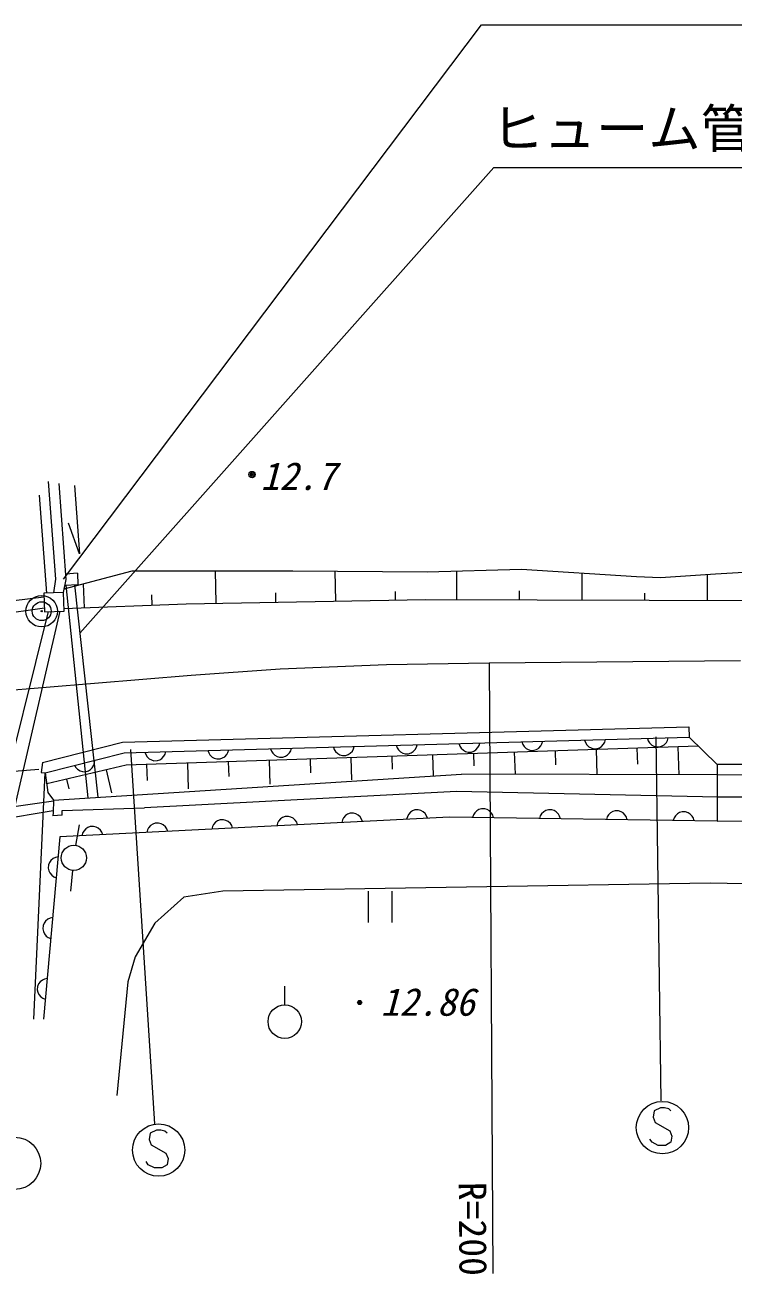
# Model space of a CAD drawing. Units: millimetres, scale not verified. Extents: x 40000 to 680000, y 20000 to 380000.
# Drawn here: x 367162 to 400991, y 272926 to 332562 of the extents above; entities that cross this region are included whole.
import ezdxf
from ezdxf.enums import TextEntityAlignment as Align

# ---------------------------------------------------------------- set-up
doc = ezdxf.new("R2010")
doc.units = ezdxf.units.MM
doc.header["$LTSCALE"] = 1000
doc.linetypes.add('CHAIN', pattern=[18.5, 12, -1.5, 3.5, -1.5])
for name, color, linetype, lineweight in [('M-BGD', 7, 'Continuous', 13), ('M-BGD-EXST', 7, 'Continuous', 13), ('M-BMK', 2, 'CHAIN', 13), ('M-BMK-SRVR', 3, 'Continuous', 13), ('M-STR-HTXT', 7, 'Continuous', 13)]:
    doc.layers.add(name, color=color, linetype=linetype, lineweight=lineweight)
doc.styles.add('ＭＳ ゴシック', font='')
doc.styles.get('ＭＳ ゴシック').set_extended_font_data('MS Gothic')

msp = doc.modelspace()

# ---------------------------------------------------------------- linework, layer by layer
at = {"layer": 'M-BGD'}
for p, q in [((368630, 306106), (368281, 310772)), ((369132, 306090), (368790, 310676)), ((369534, 310577), (369772, 307314)), ((368206, 305441), (367858, 310107)), ((369772, 307314), (369244, 308780)), ((386372, 306460), (390884, 306587)), ((390884, 306587), (396383, 306224)), ((400154, 306360), (405887, 306695)), ((368539, 305454), (368630, 306106)), ((368995, 305471), (369132, 306090)), ((369032, 305639), (372286, 306506)), ((369673, 306394), (369114, 306341)), ((369673, 306394), (369685, 305836)), ((372286, 306506), (379965, 306506)), ((376296, 304950), (376269, 306506)), ((379965, 306506), (386372, 306460)), ((382013, 305050), (381988, 306491)), ((387799, 305120), (387803, 306500)), ((393787, 305102), (393791, 306395)), ((396383, 306224), (397519, 306178)), ((397519, 306178), (400154, 306360)), ((399775, 305083), (399779, 306334)), ((368995, 305472), (368062, 305435)), ((368062, 305435), (368096, 304546)), ((369030, 304582), (368995, 305472)), ((369685, 305836), (369069, 305805)), ((370184, 295658), (369135, 305809)), ((370657, 295688), (369547, 305829)), ((370003, 304740), (369959, 305886)), ((373245, 304863), (373227, 305356)), ((379155, 305000), (379147, 305452)), ((384872, 305100), (384865, 305511)), ((390793, 305111), (390794, 305553)), ((396781, 305092), (396782, 305427)), ((368069, 305248), (354613, 303587)), ((369025, 304703), (374867, 304925)), ((374867, 304925), (386301, 305125)), ((386301, 305125), (413250, 305042)), ((362202, 303906), (368089, 304737)), ((368266, 304553), (365851, 294884)), ((368826, 304574), (366629, 295069)), ((368096, 304546), (369030, 304582)), ((371825, 298314), (398887, 299052)), ((398887, 299052), (398901, 298552)), ((368005, 297344), (371825, 298314)), ((371894, 297815), (398901, 298552)), ((385861, 298076), (385897, 298197)), ((387898, 298252), (387942, 298133)), ((388861, 298158), (388898, 298279)), ((390899, 298334), (390942, 298215)), ((390942, 298215), (391005, 298117)), ((391805, 298139), (391862, 298240)), ((391862, 298240), (391899, 298361)), ((393900, 298416), (393943, 298297)), ((393943, 298297), (394006, 298199)), ((394006, 298199), (394109, 298101)), ((394708, 298118), (394806, 298220)), ((394806, 298220), (394863, 298322)), ((394863, 298322), (394900, 298443)), ((396901, 298498), (396944, 298379)), ((396944, 298379), (397007, 298280)), ((397007, 298280), (397109, 298183)), ((397109, 298183), (397211, 298126)), ((397611, 298137), (397709, 298200)), ((397709, 298200), (397806, 298302)), ((397806, 298302), (397864, 298404)), ((397864, 298404), (397900, 298525)), ((398901, 298552), (400236, 297248)), ((368128, 296859), (371894, 297815)), ((399328, 298135), (371994, 297216)), ((372895, 297843), (372938, 297724)), ((372938, 297724), (373001, 297625)), ((373001, 297625), (373103, 297528)), ((373703, 297545), (373800, 297647)), ((373800, 297647), (373858, 297749)), ((373858, 297749), (373894, 297870)), ((375895, 297925), (375939, 297806)), ((375939, 297806), (376001, 297707)), ((376001, 297707), (376104, 297610)), ((376104, 297610), (376206, 297553)), ((376606, 297564), (376704, 297626)), ((376704, 297626), (376801, 297729)), ((376801, 297729), (376858, 297831)), ((376858, 297831), (376895, 297952)), ((378896, 298006), (378939, 297888)), ((378939, 297888), (379002, 297789)), ((379002, 297789), (379105, 297692)), ((379105, 297692), (379206, 297635)), ((379206, 297635), (379327, 297598)), ((379327, 297598), (379487, 297602)), ((379487, 297602), (379606, 297646)), ((379606, 297646), (379705, 297708)), ((379705, 297708), (379802, 297811)), ((379802, 297811), (379859, 297913)), ((379859, 297913), (379896, 298034)), ((381897, 298088), (381940, 297969)), ((381940, 297969), (382003, 297871)), ((382003, 297871), (382106, 297774)), ((382106, 297774), (382207, 297717)), ((382207, 297717), (382328, 297680)), ((382328, 297680), (382488, 297684)), ((382488, 297684), (382607, 297728)), ((382607, 297728), (382705, 297790)), ((382705, 297790), (382803, 297893)), ((382803, 297893), (382860, 297995)), ((382860, 297995), (382897, 298116)), ((384684, 297643), (384705, 297030)), ((384898, 298170), (384941, 298051)), ((384941, 298051), (385004, 297953)), ((385004, 297953), (385106, 297856)), ((385106, 297856), (385208, 297798)), ((385208, 297798), (385329, 297762)), ((385329, 297762), (385489, 297766)), ((385489, 297766), (385608, 297809)), ((385608, 297809), (385706, 297872)), ((385706, 297872), (385803, 297975)), ((385803, 297975), (385861, 298076)), ((386637, 297708), (386670, 296727)), ((387942, 298133), (388004, 298035)), ((388004, 298035), (388107, 297938)), ((388107, 297938), (388209, 297880)), ((388209, 297880), (388330, 297844)), ((388330, 297844), (388490, 297848)), ((388490, 297848), (388609, 297891)), ((388589, 297774), (388609, 297188)), ((388609, 297891), (388707, 297954)), ((388707, 297954), (388804, 298057)), ((388804, 298057), (388861, 298158)), ((390542, 297840), (390577, 296790)), ((391005, 298117), (391108, 298019)), ((391108, 298019), (391209, 297962)), ((391209, 297962), (391330, 297926)), ((391330, 297926), (391490, 297930)), ((391490, 297930), (391609, 297973)), ((391609, 297973), (391708, 298036)), ((391708, 298036), (391805, 298139)), ((392494, 297905), (392517, 297231)), ((394109, 298101), (394210, 298044)), ((394210, 298044), (394331, 298007)), ((394331, 298007), (394491, 298012)), ((394447, 297971), (394487, 296774)), ((394491, 298012), (394610, 298055)), ((394610, 298055), (394708, 298118)), ((396399, 298037), (396425, 297275)), ((397211, 298126), (397332, 298089)), ((397332, 298089), (397492, 298094)), ((397492, 298094), (397611, 298137)), ((398352, 298102), (398397, 296759)), ((367828, 297022), (365601, 296837)), ((368005, 297344), (367928, 296869)), ((371994, 297216), (368202, 296333)), ((369526, 297214), (369595, 297108)), ((369595, 297108), (369677, 297026)), ((369677, 297026), (369799, 296953)), ((370192, 296950), (370298, 297018)), ((370298, 297018), (370380, 297101)), ((370380, 297101), (370453, 297223)), ((370453, 297223), (370486, 297334)), ((370486, 297334), (370495, 297460)), ((371046, 296995), (371300, 295901)), ((372970, 297249), (372995, 296495)), ((373103, 297528), (373205, 297471)), ((373205, 297471), (373326, 297434)), ((373326, 297434), (373486, 297439)), ((373486, 297439), (373605, 297482)), ((373605, 297482), (373703, 297545)), ((374922, 297314), (374963, 296098)), ((376206, 297553), (376327, 297516)), ((376327, 297516), (376487, 297521)), ((376487, 297521), (376606, 297564)), ((376875, 297380), (376898, 296673)), ((378827, 297446), (378865, 296307)), ((380780, 297511), (380802, 296852)), ((382732, 297577), (382768, 296517)), ((400236, 297248), (400233, 294549)), ((405551, 297242), (400236, 297248)), ((367581, 285087), (368128, 296859)), ((367928, 296869), (368128, 296859)), ((368128, 296859), (368261, 295914)), ((368519, 295551), (388026, 296799)), ((369150, 296554), (369256, 296098)), ((369799, 296953), (369910, 296920)), ((369910, 296920), (370037, 296911)), ((370037, 296911), (370192, 296950)), ((400236, 296752), (388026, 296799)), ((400236, 296752), (405551, 296816)), ((368261, 295914), (368519, 295551)), ((387784, 295962), (372873, 295183)), ((400260, 295698), (387784, 295962)), ((365356, 295064), (368519, 295519)), ((368519, 295551), (368506, 294951)), ((405549, 295677), (400260, 295698)), ((365340, 294538), (368508, 295051)), ((368506, 294951), (368492, 294799)), ((368943, 294838), (368492, 294799)), ((387448, 294745), (368827, 293794)), ((368934, 295060), (372873, 295183)), ((368943, 294838), (368934, 295060)), ((376484, 294606), (376366, 294560)), ((376644, 294614), (376484, 294606)), ((376766, 294580), (376644, 294614)), ((379373, 294653), (379279, 294548)), ((379470, 294718), (379373, 294653)), ((379588, 294764), (379470, 294718)), ((379748, 294772), (379588, 294764)), ((379870, 294739), (379748, 294772)), ((379973, 294684), (379870, 294739)), ((380078, 294589), (379973, 294684)), ((382327, 294604), (382294, 294482)), ((382382, 294707), (382327, 294604)), ((382477, 294812), (382382, 294707)), ((382574, 294877), (382477, 294812)), ((382692, 294923), (382574, 294877)), ((382851, 294931), (382692, 294923)), ((382973, 294897), (382851, 294931)), ((383076, 294842), (382973, 294897)), ((383181, 294747), (383076, 294842)), ((383246, 294651), (383181, 294747)), ((383292, 294533), (383246, 294651)), ((385431, 294762), (385397, 294640)), ((385486, 294865), (385431, 294762)), ((385581, 294970), (385486, 294865)), ((385677, 295035), (385581, 294970)), ((385795, 295081), (385677, 295035)), ((385955, 295089), (385795, 295081)), ((386077, 295056), (385955, 295089)), ((386180, 295001), (386077, 295056)), ((386285, 294906), (386180, 295001)), ((386350, 294809), (386285, 294906)), ((386396, 294691), (386350, 294809)), ((400233, 294549), (387448, 294745)), ((388588, 294848), (388547, 294728)), ((388650, 294947), (388588, 294848)), ((388751, 295045), (388650, 294947)), ((388852, 295104), (388751, 295045)), ((388973, 295142), (388852, 295104)), ((389133, 295139), (388973, 295142)), ((389252, 295098), (389133, 295139)), ((389351, 295036), (389252, 295098)), ((389450, 294935), (389351, 295036)), ((389508, 294834), (389450, 294935)), ((389546, 294713), (389508, 294834)), ((391784, 294799), (391743, 294679)), ((391846, 294898), (391784, 294799)), ((391948, 294996), (391846, 294898)), ((392048, 295055), (391948, 294996)), ((392169, 295093), (392048, 295055)), ((392329, 295091), (392169, 295093)), ((392448, 295049), (392329, 295091)), ((392547, 294987), (392448, 295049)), ((392646, 294886), (392547, 294987)), ((392704, 294785), (392646, 294886)), ((392743, 294664), (392704, 294785)), ((394981, 294750), (394939, 294631)), ((395042, 294849), (394981, 294750)), ((395144, 294947), (395042, 294849)), ((395245, 295006), (395144, 294947)), ((395365, 295044), (395245, 295006)), ((395525, 295042), (395365, 295044)), ((395645, 295000), (395525, 295042)), ((395744, 294938), (395645, 295000)), ((395842, 294837), (395744, 294938)), ((395901, 294736), (395842, 294837)), ((395939, 294615), (395901, 294736)), ((398177, 294701), (398135, 294582)), ((398238, 294800), (398177, 294701)), ((398340, 294898), (398238, 294800)), ((398441, 294957), (398340, 294898)), ((398561, 294995), (398441, 294957)), ((398721, 294993), (398561, 294995)), ((398841, 294951), (398721, 294993)), ((398940, 294889), (398841, 294951)), ((399038, 294788), (398940, 294889)), ((399097, 294687), (399038, 294788)), ((399135, 294566), (399097, 294687)), ((400233, 294549), (405548, 294603)), ((369596, 293387), (369760, 294373)), ((369968, 294072), (369913, 293969)), ((370062, 294177), (369968, 294072)), ((370159, 294242), (370062, 294177)), ((370277, 294288), (370159, 294242)), ((370437, 294297), (370277, 294288)), ((370559, 294263), (370437, 294297)), ((370662, 294208), (370559, 294263)), ((370767, 294113), (370662, 294208)), ((370832, 294016), (370767, 294113)), ((370878, 293899), (370832, 294016)), ((373016, 294128), (372983, 294006)), ((373071, 294231), (373016, 294128)), ((373166, 294336), (373071, 294231)), ((373263, 294401), (373166, 294336)), ((373381, 294447), (373263, 294401)), ((373540, 294455), (373381, 294447)), ((373662, 294421), (373540, 294455)), ((373765, 294367), (373662, 294421)), ((373870, 294272), (373765, 294367)), ((373935, 294175), (373870, 294272)), ((373981, 294057), (373935, 294175)), ((376120, 294287), (376086, 294165)), ((376175, 294390), (376120, 294287)), ((376270, 294495), (376175, 294390)), ((376366, 294560), (376270, 294495)), ((376869, 294525), (376766, 294580)), ((376974, 294430), (376869, 294525)), ((377039, 294334), (376974, 294430)), ((377085, 294216), (377039, 294334)), ((379224, 294445), (379190, 294323)), ((379279, 294548), (379224, 294445)), ((380143, 294492), (380078, 294589)), ((380189, 294374), (380143, 294492)), ((368827, 293794), (368047, 285092)), ((369913, 293969), (369879, 293848)), ((368741, 292842), (368618, 292812)), ((368285, 292461), (368271, 292301)), ((368271, 292301), (368300, 292178)), ((368336, 292577), (368285, 292461)), ((368405, 292671), (368336, 292577)), ((368513, 292762), (368405, 292671)), ((368618, 292812), (368513, 292762)), ((368300, 292178), (368351, 292073)), ((368351, 292073), (368442, 291965)), ((368442, 291965), (368536, 291896)), ((368536, 291896), (368652, 291846)), ((369435, 292198), (369332, 291204)), ((376610, 291203), (374753, 290923)), ((399893, 291590), (376610, 291203)), ((383563, 291207), (383563, 289707)), ((384703, 289707), (384703, 291207)), ((405782, 291473), (399893, 291590)), ((374753, 290923), (373359, 289672)), ((368253, 289861), (368145, 289770)), ((368358, 289912), (368253, 289861)), ((368481, 289941), (368358, 289912)), ((368026, 289560), (368011, 289401)), ((368011, 289401), (368040, 289278)), ((368076, 289676), (368026, 289560)), ((368040, 289278), (368091, 289173)), ((368145, 289770), (368076, 289676)), ((373359, 289672), (372425, 288070)), ((368091, 289173), (368182, 289064)), ((368182, 289064), (368276, 288995)), ((368276, 288995), (368392, 288945)), ((372425, 288070), (372076, 286869)), ((367885, 286870), (367816, 286775)), ((367994, 286960), (367885, 286870)), ((368098, 287011), (367994, 286960)), ((368222, 287040), (368098, 287011)), ((372076, 286869), (371547, 281452)), ((367766, 286659), (367752, 286500)), ((367752, 286500), (367781, 286377)), ((367816, 286775), (367766, 286659)), ((367781, 286377), (367831, 286272)), ((367831, 286272), (367922, 286164)), ((379574, 285777), (379574, 286677)), ((367922, 286164), (368016, 286095)), ((368016, 286095), (368132, 286044))]:
    msp.add_line(p, q, dxfattribs=at)
for centre, radius in [((378013, 311097), 150), ((378013, 311097), 90), ((378013, 311097), 30), ((369497, 292795), 600), ((379574, 284977), 800), ((383154, 285889), 100), ((383154, 285889), 60), ((383154, 285889), 20)]:
    msp.add_circle(centre, radius, dxfattribs=at)
at = {"layer": 'M-BGD-EXST'}
for p, q in [((397307, 298573), (397548, 281189)), ((372197, 297962), (373348, 280092)), ((397220, 280715), (397170, 280415)), ((397170, 280415), (397270, 280165)), ((397520, 280865), (397220, 280715)), ((397720, 280865), (397520, 280865)), ((397920, 280815), (397720, 280865)), ((398020, 280715), (397920, 280815)), ((373448, 279795), (373148, 279645)), ((373648, 279795), (373448, 279795)), ((373848, 279745), (373648, 279795)), ((373948, 279645), (373848, 279745)), ((397270, 280165), (397970, 279765)), ((397970, 279765), (398070, 279515)), ((373148, 279645), (373098, 279345)), ((373098, 279345), (373198, 279095)), ((397120, 279215), (397020, 279365)), ((397420, 279065), (397120, 279215)), ((398020, 279215), (397770, 279065)), ((398070, 279515), (398020, 279215)), ((373198, 279095), (373898, 278695)), ((373898, 278695), (373998, 278445)), ((397770, 279065), (397420, 279065)), ((373048, 278145), (372948, 278295)), ((373348, 277995), (373048, 278145)), ((373698, 277995), (373348, 277995)), ((373948, 278145), (373698, 277995)), ((373998, 278445), (373948, 278145))]:
    msp.add_line(p, q, dxfattribs=at)
for centre in [(397620, 279915), (373548, 278845), (366663, 278210)]:
    msp.add_circle(centre, 1250, dxfattribs=at)
at = {"layer": 'M-BMK'}
for p, q in [((375097, 301525), (379350, 301816)), ((379350, 301816), (384439, 302034)), ((384439, 302034), (389346, 302106)), ((389346, 302106), (401750, 302224)), ((363966, 300592), (375097, 301525))]:
    msp.add_line(p, q, dxfattribs=at)
at = {"layer": 'M-BMK-SRVR'}
for radius in [750, 450, 30]:
    msp.add_circle((367960, 304572), radius, dxfattribs=at)
at = {"layer": 'M-STR-HTXT'}
for p, q in [((368998, 306107), (388974, 332562)), ((388974, 332562), (418691, 332562)), ((369787, 303519), (389558, 325759)), ((389558, 325759), (420910, 325759)), ((389346, 302106), (389509, 272943))]:
    msp.add_line(p, q, dxfattribs=at)

# ---------------------------------------------------------------- texts
at = {"layer": 'M-BGD', "style": 'ＭＳ ゴシック', "oblique": 15}
for s, p in [('12.7', (378420, 309968)), ('12.86', (384154, 284861))]:
    msp.add_text(s, height=1320, dxfattribs=at).set_placement(p, align=Align.BOTTOM_LEFT)
at = {"layer": 'M-STR-HTXT', "style": 'ＭＳ ゴシック'}
msp.add_text('ヒューム管\u3000φ=200 L=10.3', height=1833, dxfattribs=at).set_placement((389442, 326154), align=Align.BOTTOM_LEFT)
msp.add_text('R=200', height=1320, rotation=270.519, dxfattribs=at).set_placement((387489, 277315), align=Align.BOTTOM_LEFT)

doc.saveas('drawing.dxf')
